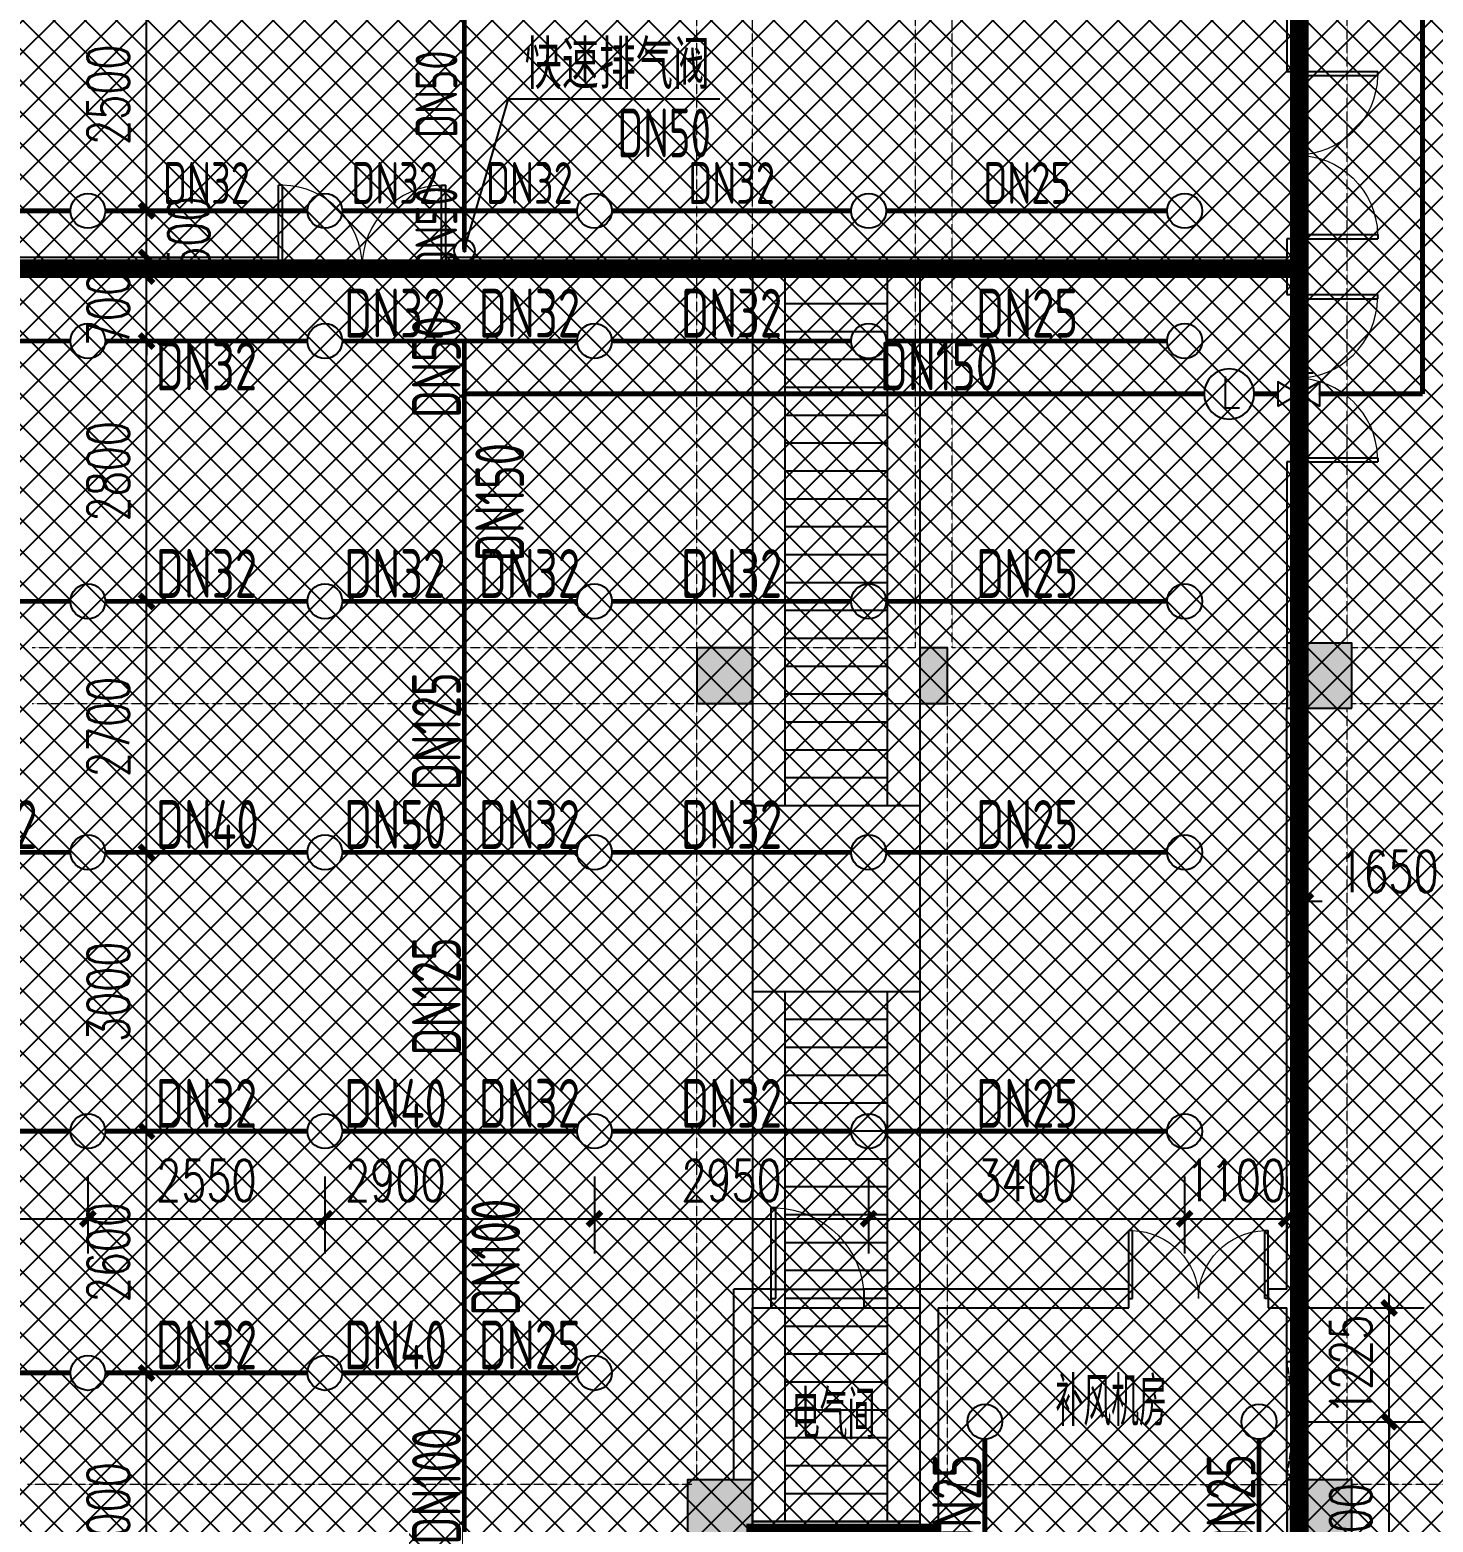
# Model space of a CAD drawing. Extents: x 6824721 to 16538177, y 2478193 to 6665639.
# Drawn here: x 8708889 to 8723988, y 2774596 to 2790649 of the extents above; entities that cross this region are included whole.
import ezdxf

# ---------------------------------------------------------------- set-up
doc = ezdxf.new("R2010")
doc.units = 0
doc.header["$LTSCALE"] = 10
doc.linetypes.add('CONTINOUS', pattern=[0])
doc.linetypes.add('DASH', pattern=[0.35, 0.25, -0.1])
for name, color, linetype in [('0-wo', 8, 'Continuous'), ('PUB_HATCH', 8, 'Continuous'), ('S-梁-实线', 4, 'CONTINOUS'), ('S-梁-虚线', 4, 'DASH'), ('W-EQUIP_喷头', 7, 'Continuous'), ('W-EVALVE_喷淋', 7, 'Continuous'), ('W-PIPE-喷淋中', 6, 'Continuous'), ('W-TEXT_喷淋', 7, 'Continuous'), ('W-TWT_DIM', 3, 'Continuous'), ('W-TWT_LEAD', 3, 'Continuous'), ('W-VALVE_喷淋', 7, 'Continuous'), ('WALL', 9, 'Continuous'), ('画水辅助', 6, 'Continuous')]:
    doc.layers.add(name, color=color, linetype=linetype)
doc.layers.add('钢梁', color=141, linetype='Continuous', lineweight=18)
doc.styles.add('8B2_02', font='tssdeng.shx', dxfattribs={"width": 0.7, "bigfont": 'TSSDCHN.shx'})
doc.styles.add('_TCH_DIM_T3', font='SIMPLEX', dxfattribs={"width": 0.705882, "bigfont": 'GBCBIG'})
doc.styles.add('_TWT_SERIAL', font='TSSDENG', dxfattribs={"width": 0.8, "height": 3.5, "bigfont": 'TSSDCHN'})
doc.dimstyles.new('_TWT_ARCH&&150', dxfattribs={"dimtxt": 446.25, "dimasz": 150, "dimexe": 375, "dimexo": 450, "dimgap": 189.375, "dimtad": 1, "dimdec": 0, "dimzin": 0, "dimdsep": 46, "dimtxsty": '_TCH_DIM_T3', "dimblk": 'ARCHTICK', "dimcen": 0.09, "dimclrt": 7, "dimazin": 2, "dimtfac": 1, "dimtdec": 0, "dimtix": 1, "dimtmove": 2, "dimatfit": 3, "dimfxl": 0, "dimtolj": 1, "dimtzin": 0, "dimarcsym": 0})

# ---------------------------------------------------------------- blocks, each defined once
blk = doc.blocks.new('A$C405108C4')
at = {"color": 252, "linetype": 'DASH'}
for points in [[(14050, -167827), (13850, -169046)], [(14050, -169046), (13850, -167827)]]:
    blk.add_lwpolyline(points, dxfattribs=at)
at = {"layer": '画水辅助', "color": 4}
blk.add_lwpolyline([(13850, -167827), (14050, -167827), (14050, -169046), (13850, -169046)], close=True, dxfattribs=at)
blk = doc.blocks.new('_FZH')
blk.add_lwpolyline([(-0.5, -0.5), (0.5, -0.5), (0.5, 0.5), (-0.5, 0.5)], close=True)
at = {"layer": 'PUB_HATCH'}
blk.add_solid([(-0.5, -0.5), (0.5, -0.5), (-0.5, 0.5), (0.5, 0.5)], dxfattribs=at)
blk = doc.blocks.new('$DorLib2D$00000002')
for p, q in [((-0.5, 0), (-0.5, 0.4875)), ((-0.475, 0.4875), (-0.5, 0.4875)), ((-0.475, 0), (-0.475, 0.4875)), ((0.475, 0), (0.475, 0.4875)), ((0.475, 0.4875), (0.5, 0.4875)), ((0.5, 0), (0.5, 0.4875)), ((-0.5, 0), (-0.475, 0)), ((0.5, 0), (0.475, 0))]:
    blk.add_line(p, q)
at = {"lineweight": 13}
for centre, start, end in [((-0.4875, 0), 0, 88.53072), ((0.4875, 0), 91.46928, 180)]:
    blk.add_arc(centre, 0.4875, start, end, dxfattribs=at)
blk = doc.blocks.new('$DorLib2D$00000001')
for p, q in [((0.45, 0.975), (0.5, 0.975)), ((0.45, 0), (0.45, 0.975)), ((0.5, 0), (0.5, 0.975)), ((0.5, 0), (0.45, 0))]:
    blk.add_line(p, q)
at = {"lineweight": 13}
blk.add_arc((0.475, 0), 0.975, 91.4693, 180, dxfattribs=at)
blk = doc.blocks.new('jkytk')
at = {"layer": 'WALL', "color": 1, "const_width": 200}
for points in [[(8397664, 2833027), (8397664, 2796726), (8417164, 2796726), (8417164, 2801677), (8425839, 2801652), (8425839, 2802402), (8425839, 2819527), (8419664, 2819527), (8419664, 2828577), (8414964, 2828577), (8414964, 2833027), (8397664, 2833027)], [(8417164, 2796727), (8417164, 2780577), (8413214, 2780577), (8413214, 2783127), (8411314, 2783127), (8411314, 2765427), (8417114, 2765427), (8417114, 2753027), (8434039, 2753027), (8434014, 2802402), (8425839, 2802402), (8425839, 2801652), (8417164, 2801652), (8417164, 2796727)]]:
    blk.add_lwpolyline(points, dxfattribs=at)
blk.add_lwpolyline([(8417164, 2796727), (8397664, 2796726), (8397664, 2757024, 0.414007), (8401664, 2753027, 0), (8417114, 2753027), (8417114, 2765427), (8411314, 2765427), (8411314, 2783127), (8413214, 2783127), (8413214, 2780577), (8417164, 2780577), (8417164, 2796727)], format="xyb", dxfattribs=at)
blk = doc.blocks.new('LIANGMOBAN')
at = {"layer": 'S-梁-实线', "lineweight": 18}
for p, q in [((1847191, 61078), (1847191, 69428)), ((1847191, 69428), (1848991, 69428)), ((1848991, 69428), (1848991, 61028))]:
    blk.add_line(p, q, dxfattribs=at)
at = {"layer": 'S-梁-虚线', "color": 8, "lineweight": 18}
for p, q in [((1846591, 78428), (1846591, 70028)), ((1847191, 70028), (1847191, 78428)), ((1848941, 78428), (1848941, 70028)), ((1849341, 70028), (1849341, 78428)), ((1852991, 78378), (1852991, 70078)), ((1853591, 70078), (1853591, 78378)), ((1846591, 70028), (1839441, 70028)), ((1848941, 70028), (1847191, 70028)), ((1852941, 70028), (1849341, 70028)), ((1861316, 70028), (1853641, 70028)), ((1839441, 69428), (1846591, 69428)), ((1846591, 69428), (1846591, 61078)), ((1849291, 69428), (1852941, 69428)), ((1849291, 61028), (1849291, 69428)), ((1852991, 69378), (1852991, 61078)), ((1853591, 61078), (1853591, 69378)), ((1853641, 69428), (1861316, 69428)), ((1846541, 61028), (1839391, 61028)), ((1849291, 61028), (1852941, 61028)), ((1861316, 61028), (1853641, 61028))]:
    blk.add_line(p, q, dxfattribs=at)
blk = doc.blocks.new('_ArchTick')
at = {"color": 0, "linetype": 'ByBlock', "const_width": 0.4}
blk.add_lwpolyline([(-0.5, -0.5), (0.5, 0.5)], dxfattribs=at)
blk = doc.blocks.new('*D407')
at = {"layer": 'Defpoints', "color": 0, "transparency": 16777216}
for p in [(8709664, 2788701), (8710145, 2788701), (8709664, 2788201)]:
    blk.add_point(p, dxfattribs=at)
at = {"layer": 'W-TWT_DIM', "color": 0, "lineweight": -2, "transparency": 16777216}
for p, q in [((8710114, 2788701), (8710520, 2788701)), ((8710145, 2788201), (8710145, 2788701)), ((8710114, 2788201), (8710520, 2788201))]:
    blk.add_line(p, q, dxfattribs=at)
at = {"layer": 'W-TWT_DIM', "color": 0, "lineweight": -2, "transparency": 16777216, "xscale": 150, "yscale": 150, "zscale": 150}
for p, rotation in [((8710145, 2788701), 90), ((8710145, 2788201), 270)]:
    blk.add_blockref('_ArchTick', p, dxfattribs=dict(at, rotation=rotation))
at = {"layer": 'W-TWT_DIM', "color": 7, "transparency": 16777216, "insert": (8710600, 2788451), "char_height": 446.2, "attachment_point": 5, "rotation": 90, "style": '_TCH_DIM_T3'}
blk.add_mtext('\\A1;500', dxfattribs=at)
blk = doc.blocks.new('*D408')
at = {"layer": 'Defpoints', "color": 0, "transparency": 16777216}
for p in [(8709664, 2791201), (8710145, 2791201), (8709664, 2788701)]:
    blk.add_point(p, dxfattribs=at)
at = {"layer": 'W-TWT_DIM', "color": 0, "lineweight": -2, "transparency": 16777216}
for p, q in [((8710114, 2791201), (8710520, 2791201)), ((8710145, 2788701), (8710145, 2791201)), ((8710114, 2788701), (8710520, 2788701))]:
    blk.add_line(p, q, dxfattribs=at)
at = {"layer": 'W-TWT_DIM', "color": 0, "lineweight": -2, "transparency": 16777216, "xscale": 150, "yscale": 150, "zscale": 150}
for p, rotation in [((8710145, 2791201), 90), ((8710145, 2788701), 270)]:
    blk.add_blockref('_ArchTick', p, dxfattribs=dict(at, rotation=rotation))
at = {"layer": 'W-TWT_DIM', "color": 7, "transparency": 16777216, "insert": (8709733, 2789951), "char_height": 446.2, "attachment_point": 5, "rotation": 90, "style": '_TCH_DIM_T3'}
blk.add_mtext('\\A1;2500', dxfattribs=at)
blk = doc.blocks.new('*D883')
at = {"layer": 'Defpoints', "color": 0, "transparency": 16777216}
for p in [(8709664, 2776201), (8710145, 2776201), (8709664, 2773201)]:
    blk.add_point(p, dxfattribs=at)
at = {"layer": 'W-TWT_DIM', "color": 0, "lineweight": -2, "transparency": 16777216}
for p, q in [((8710114, 2776201), (8710520, 2776201)), ((8710145, 2773201), (8710145, 2776201)), ((8710114, 2773201), (8710520, 2773201))]:
    blk.add_line(p, q, dxfattribs=at)
at = {"layer": 'W-TWT_DIM', "color": 0, "lineweight": -2, "transparency": 16777216, "xscale": 150, "yscale": 150, "zscale": 150}
for p, rotation in [((8710145, 2776201), 90), ((8710145, 2773201), 270)]:
    blk.add_blockref('_ArchTick', p, dxfattribs=dict(at, rotation=rotation))
at = {"layer": 'W-TWT_DIM', "color": 7, "transparency": 16777216, "insert": (8709733, 2774701), "char_height": 446.2, "attachment_point": 5, "rotation": 90, "style": '_TCH_DIM_T3'}
blk.add_mtext('\\A1;3000', dxfattribs=at)
blk = doc.blocks.new('*D884')
at = {"layer": 'Defpoints', "color": 0, "transparency": 16777216}
for p in [(8709664, 2778801), (8710145, 2778801), (8709664, 2776201)]:
    blk.add_point(p, dxfattribs=at)
at = {"layer": 'W-TWT_DIM', "color": 0, "lineweight": -2, "transparency": 16777216}
for p, q in [((8710114, 2778801), (8710520, 2778801)), ((8710145, 2776201), (8710145, 2778801)), ((8710114, 2776201), (8710520, 2776201))]:
    blk.add_line(p, q, dxfattribs=at)
at = {"layer": 'W-TWT_DIM', "color": 0, "lineweight": -2, "transparency": 16777216, "xscale": 150, "yscale": 150, "zscale": 150}
for p, rotation in [((8710145, 2778801), 90), ((8710145, 2776201), 270)]:
    blk.add_blockref('_ArchTick', p, dxfattribs=dict(at, rotation=rotation))
at = {"layer": 'W-TWT_DIM', "color": 7, "transparency": 16777216, "insert": (8709733, 2777501), "char_height": 446.2, "attachment_point": 5, "rotation": 90, "style": '_TCH_DIM_T3'}
blk.add_mtext('\\A1;2600', dxfattribs=at)
blk = doc.blocks.new('*D885')
at = {"layer": 'Defpoints', "color": 0, "transparency": 16777216}
for p in [(8709664, 2781801), (8710145, 2781801), (8709664, 2778801)]:
    blk.add_point(p, dxfattribs=at)
at = {"layer": 'W-TWT_DIM', "color": 0, "lineweight": -2, "transparency": 16777216}
for p, q in [((8710114, 2781801), (8710520, 2781801)), ((8710145, 2778801), (8710145, 2781801)), ((8710114, 2778801), (8710520, 2778801))]:
    blk.add_line(p, q, dxfattribs=at)
at = {"layer": 'W-TWT_DIM', "color": 0, "lineweight": -2, "transparency": 16777216, "xscale": 150, "yscale": 150, "zscale": 150}
for p, rotation in [((8710145, 2781801), 90), ((8710145, 2778801), 270)]:
    blk.add_blockref('_ArchTick', p, dxfattribs=dict(at, rotation=rotation))
at = {"layer": 'W-TWT_DIM', "color": 7, "transparency": 16777216, "insert": (8709733, 2780301), "char_height": 446.2, "attachment_point": 5, "rotation": 90, "style": '_TCH_DIM_T3'}
blk.add_mtext('\\A1;3000', dxfattribs=at)
blk = doc.blocks.new('*D886')
at = {"layer": 'Defpoints', "color": 0, "transparency": 16777216}
for p in [(8709664, 2784501), (8710145, 2784501), (8709664, 2781801)]:
    blk.add_point(p, dxfattribs=at)
at = {"layer": 'W-TWT_DIM', "color": 0, "lineweight": -2, "transparency": 16777216}
for p, q in [((8710114, 2784501), (8710520, 2784501)), ((8710145, 2781801), (8710145, 2784501)), ((8710114, 2781801), (8710520, 2781801))]:
    blk.add_line(p, q, dxfattribs=at)
at = {"layer": 'W-TWT_DIM', "color": 0, "lineweight": -2, "transparency": 16777216, "xscale": 150, "yscale": 150, "zscale": 150}
for p, rotation in [((8710145, 2784501), 90), ((8710145, 2781801), 270)]:
    blk.add_blockref('_ArchTick', p, dxfattribs=dict(at, rotation=rotation))
at = {"layer": 'W-TWT_DIM', "color": 7, "transparency": 16777216, "insert": (8709733, 2783151), "char_height": 446.2, "attachment_point": 5, "rotation": 90, "style": '_TCH_DIM_T3'}
blk.add_mtext('\\A1;2700', dxfattribs=at)
blk = doc.blocks.new('*D887')
at = {"layer": 'Defpoints', "color": 0, "transparency": 16777216}
for p in [(8709664, 2787301), (8710145, 2787301), (8709664, 2784501)]:
    blk.add_point(p, dxfattribs=at)
at = {"layer": 'W-TWT_DIM', "color": 0, "lineweight": -2, "transparency": 16777216}
for p, q in [((8710114, 2787301), (8710520, 2787301)), ((8710145, 2784501), (8710145, 2787301)), ((8710114, 2784501), (8710520, 2784501))]:
    blk.add_line(p, q, dxfattribs=at)
at = {"layer": 'W-TWT_DIM', "color": 0, "lineweight": -2, "transparency": 16777216, "xscale": 150, "yscale": 150, "zscale": 150}
for p, rotation in [((8710145, 2787301), 90), ((8710145, 2784501), 270)]:
    blk.add_blockref('_ArchTick', p, dxfattribs=dict(at, rotation=rotation))
at = {"layer": 'W-TWT_DIM', "color": 7, "transparency": 16777216, "insert": (8709733, 2785901), "char_height": 446.2, "attachment_point": 5, "rotation": 90, "style": '_TCH_DIM_T3'}
blk.add_mtext('\\A1;2800', dxfattribs=at)
blk = doc.blocks.new('*D888')
at = {"layer": 'Defpoints', "color": 0, "transparency": 16777216}
for p in [(8709664, 2788001), (8710145, 2788001), (8709664, 2787301)]:
    blk.add_point(p, dxfattribs=at)
at = {"layer": 'W-TWT_DIM', "color": 0, "lineweight": -2, "transparency": 16777216}
for p, q in [((8710145, 2788001), (8710145, 2788151)), ((8710114, 2788001), (8710520, 2788001)), ((8710145, 2787301), (8710145, 2788001)), ((8710114, 2787301), (8710520, 2787301)), ((8710145, 2787301), (8710145, 2787151))]:
    blk.add_line(p, q, dxfattribs=at)
at = {"layer": 'W-TWT_DIM', "color": 0, "lineweight": -2, "transparency": 16777216, "xscale": 150, "yscale": 150, "zscale": 150}
for p, rotation in [((8710145, 2788001), 270), ((8710145, 2787301), 90)]:
    blk.add_blockref('_ArchTick', p, dxfattribs=dict(at, rotation=rotation))
at = {"layer": 'W-TWT_DIM', "color": 7, "transparency": 16777216, "insert": (8709733, 2787651), "char_height": 446.2, "attachment_point": 5, "rotation": 90, "style": '_TCH_DIM_T3'}
blk.add_mtext('\\A1;700', dxfattribs=at)
blk = doc.blocks.new('*D906')
at = {"layer": 'Defpoints', "color": 0, "transparency": 16777216}
for p in [(8722114, 2775676), (8723515, 2775676), (8722114, 2773276)]:
    blk.add_point(p, dxfattribs=at)
at = {"layer": 'W-TWT_DIM', "color": 0, "lineweight": -2, "transparency": 16777216}
for p, q in [((8722564, 2775676), (8723890, 2775676)), ((8723515, 2773276), (8723515, 2775676)), ((8722564, 2773276), (8723890, 2773276))]:
    blk.add_line(p, q, dxfattribs=at)
at = {"layer": 'W-TWT_DIM', "color": 0, "lineweight": -2, "transparency": 16777216, "xscale": 150, "yscale": 150, "zscale": 150}
for p, rotation in [((8723515, 2775676), 90), ((8723515, 2773276), 270)]:
    blk.add_blockref('_ArchTick', p, dxfattribs=dict(at, rotation=rotation))
at = {"layer": 'W-TWT_DIM', "color": 7, "transparency": 16777216, "insert": (8723103, 2774476), "char_height": 446.2, "attachment_point": 5, "rotation": 90, "style": '_TCH_DIM_T3'}
blk.add_mtext('\\A1;2400', dxfattribs=at)
blk = doc.blocks.new('*D907')
at = {"layer": 'Defpoints', "color": 0, "transparency": 16777216}
for p in [(8722114, 2776901), (8723515, 2776901), (8722114, 2775676)]:
    blk.add_point(p, dxfattribs=at)
at = {"layer": 'W-TWT_DIM', "color": 0, "lineweight": -2, "transparency": 16777216}
for p, q in [((8723515, 2776901), (8723515, 2777051)), ((8722564, 2776901), (8723890, 2776901)), ((8723515, 2775676), (8723515, 2776901)), ((8722564, 2775676), (8723890, 2775676)), ((8723515, 2775676), (8723515, 2775526))]:
    blk.add_line(p, q, dxfattribs=at)
at = {"layer": 'W-TWT_DIM', "color": 0, "lineweight": -2, "transparency": 16777216, "xscale": 150, "yscale": 150, "zscale": 150}
for p, rotation in [((8723515, 2776901), 270), ((8723515, 2775676), 90)]:
    blk.add_blockref('_ArchTick', p, dxfattribs=dict(at, rotation=rotation))
at = {"layer": 'W-TWT_DIM', "color": 7, "transparency": 16777216, "insert": (8723103, 2776289), "char_height": 446.2, "attachment_point": 5, "rotation": 90, "style": '_TCH_DIM_T3'}
blk.add_mtext('\\A1;1225', dxfattribs=at)
blk = doc.blocks.new('*D1072')
at = {"layer": 'Defpoints', "color": 0, "transparency": 16777216}
for p in [(8722614, 2782150), (8724264, 2782150), (8724264, 2781277)]:
    blk.add_point(p, dxfattribs=at)
at = {"layer": 'W-TWT_DIM', "color": 0, "lineweight": -2, "transparency": 16777216}
for p, q in [((8722614, 2781700), (8722614, 2780902)), ((8724264, 2781700), (8724264, 2780902)), ((8722614, 2781277), (8722793, 2781277)), ((8724264, 2781277), (8724222, 2781277))]:
    blk.add_line(p, q, dxfattribs=at)
at = {"layer": 'W-TWT_DIM', "color": 0, "lineweight": -2, "transparency": 16777216, "xscale": 150, "yscale": 150, "zscale": 150, "rotation": 180}
blk.add_blockref('_ArchTick', (8722614, 2781277), dxfattribs=at)
at = {"layer": 'W-TWT_DIM', "color": 0, "lineweight": -2, "transparency": 16777216, "xscale": 150, "yscale": 150, "zscale": 150}
blk.add_blockref('_ArchTick', (8724264, 2781277), dxfattribs=at)
at = {"layer": 'W-TWT_DIM', "color": 7, "transparency": 16777216, "insert": (8723508, 2781596), "char_height": 446.2, "attachment_point": 5, "style": '_TCH_DIM_T3'}
blk.add_mtext('\\A1;1650', dxfattribs=at)
blk = doc.blocks.new('*D1408')
at = {"layer": 'Defpoints', "color": 0, "transparency": 16777216}
for p in [(8721314, 2778764), (8722414, 2778764), (8722414, 2777860)]:
    blk.add_point(p, dxfattribs=at)
at = {"layer": 'W-TWT_DIM', "color": 0, "lineweight": -2, "transparency": 16777216}
for p, q in [((8721314, 2778314), (8721314, 2777485)), ((8722414, 2778314), (8722414, 2777485)), ((8721314, 2777860), (8721164, 2777860)), ((8721314, 2777860), (8722414, 2777860)), ((8722414, 2777860), (8722564, 2777860))]:
    blk.add_line(p, q, dxfattribs=at)
at = {"layer": 'W-TWT_DIM', "color": 0, "lineweight": -2, "transparency": 16777216, "xscale": 150, "yscale": 150, "zscale": 150}
blk.add_blockref('_ArchTick', (8721314, 2777860), dxfattribs=at)
at = {"layer": 'W-TWT_DIM', "color": 0, "lineweight": -2, "transparency": 16777216, "xscale": 150, "yscale": 150, "zscale": 150, "rotation": 180}
blk.add_blockref('_ArchTick', (8722414, 2777860), dxfattribs=at)
at = {"layer": 'W-TWT_DIM', "color": 7, "transparency": 16777216, "insert": (8721864, 2778272), "char_height": 446.2, "attachment_point": 5, "style": '_TCH_DIM_T3'}
blk.add_mtext('\\A1;1100', dxfattribs=at)
blk = doc.blocks.new('*D1409')
at = {"layer": 'Defpoints', "color": 0, "transparency": 16777216}
for p in [(8717914, 2778764), (8721314, 2778764), (8721314, 2777860)]:
    blk.add_point(p, dxfattribs=at)
at = {"layer": 'W-TWT_DIM', "color": 0, "lineweight": -2, "transparency": 16777216}
for p, q in [((8717914, 2778314), (8717914, 2777485)), ((8721314, 2778314), (8721314, 2777485)), ((8717914, 2777860), (8721314, 2777860))]:
    blk.add_line(p, q, dxfattribs=at)
at = {"layer": 'W-TWT_DIM', "color": 0, "lineweight": -2, "transparency": 16777216, "xscale": 150, "yscale": 150, "zscale": 150, "rotation": 180}
blk.add_blockref('_ArchTick', (8717914, 2777860), dxfattribs=at)
at = {"layer": 'W-TWT_DIM', "color": 0, "lineweight": -2, "transparency": 16777216, "xscale": 150, "yscale": 150, "zscale": 150}
blk.add_blockref('_ArchTick', (8721314, 2777860), dxfattribs=at)
at = {"layer": 'W-TWT_DIM', "color": 7, "transparency": 16777216, "insert": (8719614, 2778272), "char_height": 446.2, "attachment_point": 5, "style": '_TCH_DIM_T3'}
blk.add_mtext('\\A1;3400', dxfattribs=at)
blk = doc.blocks.new('*D1410')
at = {"layer": 'Defpoints', "color": 0, "transparency": 16777216}
for p in [(8714964, 2778764), (8717914, 2778764), (8717914, 2777860)]:
    blk.add_point(p, dxfattribs=at)
at = {"layer": 'W-TWT_DIM', "color": 0, "lineweight": -2, "transparency": 16777216}
for p, q in [((8714964, 2778314), (8714964, 2777485)), ((8717914, 2778314), (8717914, 2777485)), ((8714964, 2777860), (8717914, 2777860))]:
    blk.add_line(p, q, dxfattribs=at)
at = {"layer": 'W-TWT_DIM', "color": 0, "lineweight": -2, "transparency": 16777216, "xscale": 150, "yscale": 150, "zscale": 150, "rotation": 180}
blk.add_blockref('_ArchTick', (8714964, 2777860), dxfattribs=at)
at = {"layer": 'W-TWT_DIM', "color": 0, "lineweight": -2, "transparency": 16777216, "xscale": 150, "yscale": 150, "zscale": 150}
blk.add_blockref('_ArchTick', (8717914, 2777860), dxfattribs=at)
at = {"layer": 'W-TWT_DIM', "color": 7, "transparency": 16777216, "insert": (8716439, 2778272), "char_height": 446.2, "attachment_point": 5, "style": '_TCH_DIM_T3'}
blk.add_mtext('\\A1;2950', dxfattribs=at)
blk = doc.blocks.new('*D1411')
at = {"layer": 'Defpoints', "color": 0, "transparency": 16777216}
for p in [(8712064, 2778764), (8714964, 2778764), (8714964, 2777860)]:
    blk.add_point(p, dxfattribs=at)
at = {"layer": 'W-TWT_DIM', "color": 0, "lineweight": -2, "transparency": 16777216}
for p, q in [((8712064, 2778314), (8712064, 2777485)), ((8714964, 2778314), (8714964, 2777485)), ((8712064, 2777860), (8714964, 2777860))]:
    blk.add_line(p, q, dxfattribs=at)
at = {"layer": 'W-TWT_DIM', "color": 0, "lineweight": -2, "transparency": 16777216, "xscale": 150, "yscale": 150, "zscale": 150, "rotation": 180}
blk.add_blockref('_ArchTick', (8712064, 2777860), dxfattribs=at)
at = {"layer": 'W-TWT_DIM', "color": 0, "lineweight": -2, "transparency": 16777216, "xscale": 150, "yscale": 150, "zscale": 150}
blk.add_blockref('_ArchTick', (8714964, 2777860), dxfattribs=at)
at = {"layer": 'W-TWT_DIM', "color": 7, "transparency": 16777216, "insert": (8712821, 2778272), "char_height": 446.2, "attachment_point": 5, "style": '_TCH_DIM_T3'}
blk.add_mtext('\\A1;2900', dxfattribs=at)
blk = doc.blocks.new('*D1412')
at = {"layer": 'Defpoints', "color": 0, "transparency": 16777216}
for p in [(8709514, 2778764), (8712064, 2778764), (8712064, 2777860)]:
    blk.add_point(p, dxfattribs=at)
at = {"layer": 'W-TWT_DIM', "color": 0, "lineweight": -2, "transparency": 16777216}
for p, q in [((8709514, 2778314), (8709514, 2777485)), ((8712064, 2778314), (8712064, 2777485)), ((8709514, 2777860), (8712064, 2777860))]:
    blk.add_line(p, q, dxfattribs=at)
at = {"layer": 'W-TWT_DIM', "color": 0, "lineweight": -2, "transparency": 16777216, "xscale": 150, "yscale": 150, "zscale": 150, "rotation": 180}
blk.add_blockref('_ArchTick', (8709514, 2777860), dxfattribs=at)
at = {"layer": 'W-TWT_DIM', "color": 0, "lineweight": -2, "transparency": 16777216, "xscale": 150, "yscale": 150, "zscale": 150}
blk.add_blockref('_ArchTick', (8712064, 2777860), dxfattribs=at)
at = {"layer": 'W-TWT_DIM', "color": 7, "transparency": 16777216, "insert": (8710789, 2778272), "char_height": 446.2, "attachment_point": 5, "style": '_TCH_DIM_T3'}
blk.add_mtext('\\A1;2550', dxfattribs=at)
blk = doc.blocks.new('*D1413')
at = {"layer": 'Defpoints', "color": 0, "transparency": 16777216}
for p in [(8706664, 2778764), (8709514, 2778764), (8709514, 2777860)]:
    blk.add_point(p, dxfattribs=at)
at = {"layer": 'W-TWT_DIM', "color": 0, "lineweight": -2, "transparency": 16777216}
for p, q in [((8706664, 2778314), (8706664, 2777485)), ((8709514, 2778314), (8709514, 2777485)), ((8706664, 2777860), (8709514, 2777860))]:
    blk.add_line(p, q, dxfattribs=at)
at = {"layer": 'W-TWT_DIM', "color": 0, "lineweight": -2, "transparency": 16777216, "xscale": 150, "yscale": 150, "zscale": 150, "rotation": 180}
blk.add_blockref('_ArchTick', (8706664, 2777860), dxfattribs=at)
at = {"layer": 'W-TWT_DIM', "color": 0, "lineweight": -2, "transparency": 16777216, "xscale": 150, "yscale": 150, "zscale": 150}
blk.add_blockref('_ArchTick', (8709514, 2777860), dxfattribs=at)
at = {"layer": 'W-TWT_DIM', "color": 7, "transparency": 16777216, "insert": (8708089, 2778272), "char_height": 446.2, "attachment_point": 5, "style": '_TCH_DIM_T3'}
blk.add_mtext('\\A1;2850', dxfattribs=at)
blk = doc.blocks.new('$TwtSys$00000125')
blk.add_circle((0, 0, 0), 1)
blk = doc.blocks.new('$EVALVE$00000027')
at = {"color": 7}
for p, q in [((-23.4, 104.4), (-23.4, -83.4)), ((-23.4, -83.4), (61.1, -83.4))]:
    blk.add_line(p, q, dxfattribs=at)
blk.add_lwpolyline([(-150, 0, 1), (150, 0, 1), (-150, 0, 0.808179)], format="xyb")
for p in [(-150, 0), (150, 0)]:
    blk.add_point(p)
blk = doc.blocks.new('$EVALVE$00000030')
for p in [(0, 0), (87, 124.3)]:
    blk.add_line(p, (0, 124.3))
blk.add_lwpolyline([(-125.2, -72.3), (125.2, 72.3), (125.2, -72.3), (-125.2, 72.3)], close=True)
for p in [(-125.2, 0), (125.2, 0)]:
    blk.add_point(p)
blk = doc.blocks.new('*X173')
at = {"color": 0}
for p, q in [((67765, 41337), (67838, 41410)), ((67846, 41260), (67765, 41341)), ((67766, 41321), (67854, 41409)), ((67828, 41261), (67766, 41323)), ((67861, 41263), (67768, 41356)), ((67769, 41358), (67817, 41406)), ((67770, 41307), (67868, 41405)), ((67874, 41268), (67773, 41369)), ((67776, 41295), (67880, 41399)), ((67799, 41272), (67777, 41294)), ((67885, 41275), (67780, 41380)), ((67784, 41285), (67890, 41391)), ((67894, 41283), (67788, 41389)), ((67793, 41277), (67898, 41382)), ((67902, 41293), (67798, 41397)), ((67804, 41269), (67906, 41371)), ((67908, 41304), (67809, 41403)), ((67816, 41264), (67911, 41359)), ((67913, 41318), (67822, 41408)), ((67830, 41261), (67914, 41345)), ((67915, 41333), (67838, 41410)), ((67848, 41260), (67914, 41327)), ((67913, 41353), (67858, 41408)), ((67872, 41267), (67908, 41303))]:
    blk.add_line(p, q, dxfattribs=at)
blk = doc.blocks.new('$VALVE$00000374')
at = {"elevation": 0}
blk.add_lwpolyline([(-63.2, 0, 1), (63.2, 0, 1), (-63.2, 0, 1.063538)], format="xyb", dxfattribs=at)
at = {"color": 7}
for radius in [6.64, 4.98]:
    blk.add_circle((0, 0, 0), radius, dxfattribs=at)
for p in [(-63.2, 0, 0), (63.2, 0, 0)]:
    blk.add_point(p)
at = {"color": 7, "xscale": 0.0637181236379547, "yscale": 0.0637181236379547, "zscale": 0.0637181236379547}
blk.add_blockref('*X173', (-4322.6, -2633.8, 0), dxfattribs=at)

msp = doc.modelspace()

# ---------------------------------------------------------------- hatches: boundary and pattern name
h = msp.add_hatch()
h.set_pattern_fill('ANSI37', color=8, scale=150)
h.set_pattern_definition([(45, (8303016.86, 2710265.2), (-168.3798, 168.3798), []), (135, (8303016.86, 2710265.2), (-168.3798, -168.3798), [])])
h.paths.add_polyline_path([(8824414.1, 2949451.5), (8824414.1, 2935151.5), (8842714.1, 2935151.5), (8842714.1, 2879526.5), (8827964.1, 2879526.5), (8827964.1, 2881476.5), (8830839.1, 2881476.5), (8830939.1, 2886876.5), (8804334.6, 2886876.5), (8804142.3, 2820149.7), (8833564.1, 2820152.3), (8833564.1, 2817714.5), (8841204.8, 2810768), (8839163.9, 2808501.4), (8843102.6, 2804955), (8820829.2, 2780217.9), (8820829.2, 2770055.4), (8785124.6, 2730401.5), (8708264.1, 2730401.5), (8708264.1, 2736351.5), (8695014.1, 2750701.5), (8695014.1, 2775001.5), (8703014.1, 2775002.8), (8703014.1, 2949451.5), (8712039.3, 2949451.5)])

# ---------------------------------------------------------------- linework, layer by layer
at = {"layer": '0-wo', "color": 8}
for p, q in [((8722414.1, 2791651.5), (8722414.1, 2790201.5)), ((8722614.1, 2790201.5), (8722614.1, 2791551.5)), ((8722414.1, 2790201.5), (8722614.1, 2790201.5)), ((8722614.1, 2788401.5), (8722414.1, 2788401.5)), ((8722414.1, 2788401.5), (8722414.1, 2788201.5)), ((8722614.1, 2788101.5), (8722614.1, 2788401.5)), ((8711564.1, 2788201.5), (8706314.1, 2788201.5)), ((8711564.1, 2788001.5), (8711564.1, 2788201.5)), ((8722414.1, 2788201.5), (8713364.1, 2788201.5)), ((8713364.1, 2788201.5), (8713364.1, 2788001.5)), ((8722614.1, 2787801.5), (8722614.1, 2788101.5)), ((8706314.1, 2788001.5), (8711564.1, 2788001.5)), ((8713364.1, 2788001.5), (8722414.1, 2788001.5)), ((8722414.1, 2788001.5), (8722414.1, 2787801.5)), ((8722414.1, 2787801.5), (8722614.1, 2787801.5)), ((8722614.1, 2786001.5), (8722414.1, 2786001.5)), ((8722414.1, 2786001.5), (8722414.1, 2784051.5)), ((8722614.1, 2784051.5), (8722614.1, 2786001.5)), ((8722414.1, 2777101.5), (8722414.1, 2783351.5)), ((8722614.1, 2777001.5), (8722614.1, 2783351.5)), ((8716864.1, 2777101.5), (8716464.1, 2777101.5)), ((8716464.1, 2775051.5), (8716464.1, 2777101.5)), ((8716864.1, 2776901.5), (8716864.1, 2777101.5)), ((8716864.1, 2777101.5), (8717864.1, 2777101.5)), ((8718564.1, 2777101.5), (8717864.1, 2777101.5)), ((8717864.1, 2777101.5), (8717864.1, 2776901.5)), ((8720714.1, 2777101.5), (8718564.1, 2777101.5)), ((8720714.1, 2776901.5), (8720714.1, 2777101.5)), ((8722414.1, 2777101.5), (8722214.1, 2777101.5)), ((8722214.1, 2777101.5), (8722214.1, 2776901.5)), ((8716664.1, 2776901.5), (8716864.1, 2776901.5)), ((8716664.1, 2775051.5), (8716664.1, 2776901.5)), ((8716864.1, 2776901.5), (8717864.1, 2776901.5)), ((8717864.1, 2776901.5), (8718464.1, 2776901.5)), ((8718464.1, 2776901.5), (8718464.1, 2774601.5)), ((8718664.1, 2776901.5), (8720714.1, 2776901.5)), ((8718664.1, 2776901.5), (8718664.1, 2774501.5)), ((8722214.1, 2776901.5), (8722414.1, 2776901.5)), ((8722414.1, 2775051.5), (8722414.1, 2776901.5)), ((8722614.1, 2775051.5), (8722614.1, 2777001.5)), ((8716664.1, 2774601.5), (8718464.1, 2774601.5))]:
    msp.add_line(p, q, dxfattribs=at)
at = {"layer": '0-wo', "color": 8, "linetype": 'DASH', "lineweight": -3, "ltscale": 2}
for p, q in [((8716664.1, 2788001.5), (8716664.1, 2764154.2)), ((8718464.1, 2788001.5), (8716664.1, 2788001.5)), ((8717014.1, 2788001.5), (8717014.1, 2782301.5)), ((8718114.1, 2788001.5), (8718114.1, 2782301.5)), ((8718464.1, 2788001.5), (8718464.1, 2762465.2)), ((8718114.1, 2787701.5), (8717014.1, 2787701.5)), ((8718114.1, 2787401.5), (8717014.1, 2787401.5)), ((8718114.1, 2787101.5), (8717014.1, 2787101.5)), ((8718114.1, 2786801.5), (8717014.1, 2786801.5)), ((8718114.1, 2786501.5), (8717014.1, 2786501.5)), ((8718114.1, 2786201.5), (8717014.1, 2786201.5)), ((8718114.1, 2785901.5), (8717014.1, 2785901.5)), ((8718114.1, 2785601.5), (8717014.1, 2785601.5)), ((8718114.1, 2785301.5), (8717014.1, 2785301.5)), ((8718114.1, 2785001.5), (8717014.1, 2785001.5)), ((8718114.1, 2784701.5), (8717014.1, 2784701.5)), ((8718114.1, 2784401.5), (8717014.1, 2784401.5)), ((8718114.1, 2784101.5), (8717014.1, 2784101.5)), ((8718114.1, 2783801.5), (8717014.1, 2783801.5)), ((8718114.1, 2783501.5), (8717014.1, 2783501.5)), ((8718114.1, 2783201.5), (8717014.1, 2783201.5)), ((8718114.1, 2782901.5), (8717014.1, 2782901.5)), ((8718114.1, 2782601.5), (8717014.1, 2782601.5)), ((8718464.1, 2782301.5), (8716664.1, 2782301.5)), ((8718464.1, 2780301.5), (8716664.1, 2780301.5)), ((8717014.1, 2780301.5), (8717014.1, 2774601.5)), ((8718114.1, 2780301.5), (8718114.1, 2774601.5)), ((8718114.1, 2780001.5), (8717014.1, 2780001.5)), ((8718114.1, 2779701.5), (8717014.1, 2779701.5)), ((8718114.1, 2779401.5), (8717014.1, 2779401.5)), ((8718114.1, 2779101.5), (8717014.1, 2779101.5)), ((8718114.1, 2778801.5), (8717014.1, 2778801.5)), ((8718114.1, 2778501.5), (8717014.1, 2778501.5)), ((8718114.1, 2778201.5), (8717014.1, 2778201.5)), ((8718114.1, 2777901.5), (8717014.1, 2777901.5)), ((8718114.1, 2777601.5), (8717014.1, 2777601.5)), ((8718114.1, 2777301.5), (8717014.1, 2777301.5)), ((8718114.1, 2777001.5), (8717014.1, 2777001.5)), ((8718114.1, 2776701.5), (8717014.1, 2776701.5)), ((8718114.1, 2776401.5), (8717014.1, 2776401.5)), ((8718114.1, 2776101.5), (8717014.1, 2776101.5)), ((8718114.1, 2775801.5), (8717014.1, 2775801.5)), ((8718114.1, 2775501.5), (8717014.1, 2775501.5)), ((8718114.1, 2775201.5), (8717014.1, 2775201.5)), ((8718114.1, 2774901.5), (8717014.1, 2774901.5)), ((8718464.1, 2774601.5), (8716664.1, 2774601.5))]:
    msp.add_line(p, q, dxfattribs=at)
at = {"layer": 'W-PIPE-喷淋中', "ltscale": 1.5, "const_width": 52.5}
for points in [[(8723874, 2786732.6), (8723874, 2792226.4)], [(8713564.1, 2788701.5), (8713564.1, 2791201.5)], [(8709326.6, 2788701.5), (8706851.6, 2788701.5)], [(8711876.6, 2788701.5), (8709701.6, 2788701.5)], [(8713564.1, 2788701.5), (8712251.6, 2788701.5)], [(8713564.1, 2788282.7), (8713564.1, 2788701.5)], [(8714776.6, 2788701.5), (8713564.1, 2788701.5)], [(8715151.6, 2788701.5), (8717726.6, 2788701.5)], [(8718101.6, 2788701.5), (8721126.6, 2788701.5)], [(8709326.6, 2787301.5), (8706851.6, 2787301.5)], [(8711876.6, 2787301.5), (8709701.6, 2787301.5)], [(8713564.1, 2787301.5), (8712251.6, 2787301.5)], [(8713564.1, 2787301.5), (8713564.1, 2786732.6)], [(8713564.1, 2787301.5), (8714776.6, 2787301.5)], [(8715151.6, 2787301.5), (8717726.6, 2787301.5)], [(8718101.6, 2787301.5), (8721126.6, 2787301.5)], [(8713564.1, 2786732.6), (8721523.7, 2786732.6)], [(8713564.1, 2786732.6), (8713564.1, 2784501.5)], [(8722063.7, 2786732.6), (8722316.1, 2786732.6)], [(8722766.8, 2786732.6), (8723874, 2786732.6)], [(8709326.6, 2784501.5), (8706851.6, 2784501.5)], [(8711876.6, 2784501.5), (8709701.6, 2784501.5)], [(8712251.6, 2784501.5), (8713564.1, 2784501.5)], [(8713564.1, 2784501.5), (8714776.6, 2784501.5)], [(8713564.1, 2784501.5), (8713564.1, 2781801.5)], [(8715151.6, 2784501.5), (8717726.6, 2784501.5)], [(8718101.6, 2784501.5), (8721126.6, 2784501.5)], [(8709326.6, 2781801.5), (8707337.8, 2781801.5)], [(8711876.6, 2781801.5), (8709701.6, 2781801.5)], [(8712251.6, 2781801.5), (8713564.1, 2781801.5)], [(8713564.1, 2781801.5), (8714776.6, 2781801.5)], [(8713564.1, 2781801.5), (8713564.1, 2778801.5)], [(8715151.6, 2781801.5), (8717726.6, 2781801.5)], [(8718101.6, 2781801.5), (8721126.6, 2781801.5)], [(8709326.6, 2778801.5), (8706851.6, 2778801.5)], [(8711876.6, 2778801.5), (8709701.6, 2778801.5)], [(8712251.6, 2778801.5), (8713564.1, 2778801.5)], [(8713564.1, 2778801.5), (8714776.6, 2778801.5)], [(8713564.1, 2778801.5), (8713564.1, 2776201.5)], [(8715151.6, 2778801.5), (8717726.6, 2778801.5)], [(8718101.6, 2778801.5), (8721126.6, 2778801.5)], [(8709326.6, 2776201.5), (8706851.6, 2776201.5)], [(8711876.6, 2776201.5), (8709701.6, 2776201.5)], [(8713564.1, 2776201.5), (8712251.6, 2776201.5)], [(8714776.6, 2776201.5), (8713564.1, 2776201.5)], [(8713564.1, 2776201.5), (8713564.1, 2773876.5)], [(8719164.1, 2775489), (8719164.1, 2773876.5)], [(8722114.1, 2775489), (8722114.1, 2773876.5)]]:
    msp.add_lwpolyline(points, dxfattribs=at)
at = {"layer": 'W-TWT_LEAD'}
for p, q in [((8713566.2, 2788289.8), (8714037.8, 2789907)), ((8714037.8, 2789907), (8716312.3, 2789907))]:
    msp.add_line(p, q, dxfattribs=at)

# ---------------------------------------------------------------- block references
msp.add_blockref('jkytk', (305383.7, -8645.8))
at = {"layer": '0-wo', "color": 8}
msp.add_blockref('A$C405108C4', (8708564.1, 2944151.5), dxfattribs=at)
for name, p, xscale, yscale, zscale, rotation in [('$DorLib2D$00000002', (8722514.1, 2789301.5), 1800, -1800, 200, 90.00000000000021), ('$DorLib2D$00000002', (8712464.1, 2788101.5), -1800, -1800, 200, 180), ('$DorLib2D$00000002', (8722514.1, 2786901.5), -1800, -1800, 200, 90.00000000000024), ('_FZH', (8716364.1, 2783701.5), 600, 600, 600, 90), ('_FZH', (8718614.1, 2783701.5), 600, 299.9999999997526, 299.9999999997526, 90), ('_FZH', (8722764.1, 2783701.5), 700, 700, 700, 90), ('_FZH', (8716314.1, 2774701.5), 700, 700, 700, 90), ('_FZH', (8722764.1, 2774701.5), 700, 700, 700, 90)]:
    msp.add_blockref(name, p, dxfattribs=dict(at, xscale=xscale, yscale=yscale, zscale=zscale, rotation=rotation))
for name, p, xscale, yscale, zscale in [('$DorLib2D$00000001', (8717364.1, 2777001.5), -1000, 1000, -1000), ('$DorLib2D$00000002', (8721464.1, 2777001.5), -1500, 1500, 200)]:
    msp.add_blockref(name, p, dxfattribs=dict(at, xscale=xscale, yscale=yscale, zscale=zscale))
at = {"layer": 'W-EQUIP_喷头', "xscale": 187.5, "yscale": 187.5, "zscale": 187.5}
for p in [(8709514.1, 2788701.5), (8712064.1, 2788701.5), (8714964.1, 2788701.5), (8717914.1, 2788701.5), (8721314.1, 2788701.5), (8709514.1, 2787301.5), (8712064.1, 2787301.5), (8714964.1, 2787301.5), (8717914.1, 2787301.5), (8721314.1, 2787301.5), (8709514.1, 2784501.5), (8712064.1, 2784501.5), (8714964.1, 2784501.5), (8717914.1, 2784501.5), (8721314.1, 2784501.5), (8709514.1, 2781801.5), (8712064.1, 2781801.5), (8714964.1, 2781801.5), (8717914.1, 2781801.5), (8721314.1, 2781801.5), (8709514.1, 2778801.5), (8712064.1, 2778801.5), (8714964.1, 2778801.5), (8717914.1, 2778801.5), (8721314.1, 2778801.5), (8709514.1, 2776201.5), (8712064.1, 2776201.5), (8714964.1, 2776201.5), (8719164.1, 2775676.5), (8722114.1, 2775676.5)]:
    msp.add_blockref('$TwtSys$00000125', p, dxfattribs=at)
at = {"layer": 'W-EVALVE_喷淋', "xscale": 1.8, "yscale": 1.8, "zscale": 1.8}
for name, p in [('$EVALVE$00000027', (8721793.7, 2786732.6)), ('$EVALVE$00000030', (8722541.5, 2786732.6))]:
    msp.add_blockref(name, p, dxfattribs=at)
at = {"layer": 'W-VALVE_喷淋', "xscale": -1.8, "yscale": -1.8, "zscale": 1.8, "rotation": 269.9999999997196}
msp.add_blockref('$VALVE$00000374', (8713566.2, 2788274.3), dxfattribs=at)
at = {"layer": '钢梁', "color": 6}
msp.add_blockref('LIANGMOBAN', (6869472.7, 2713973), dxfattribs=at)

# ---------------------------------------------------------------- texts
at = {"layer": '0-wo', "color": 6, "style": '8B2_02', "width": 0.6}
for s, p in [('补风机房', (8719925.5, 2775630.3)), ('电气间', (8717088.4, 2775487.5))]:
    msp.add_text(s, height=525, dxfattribs=at).set_placement(p)
at = {"layer": 'W-TEXT_喷淋', "style": '8B2_02', "width": 0.7}
for s, height, p in [('DN50', 450, (8713489.1, 2789485)), ('DN50', 450, (8713489.1, 2788025.7)), ('DN50', 525, (8713526.6, 2786472.9)), ('DN150', 525, (8714207.6, 2784931.5)), ('DN125', 525, (8713526.6, 2782465.9)), ('DN125', 525, (8713526.6, 2779615.9)), ('DN100', 525, (8714163.8, 2776815.9)), ('DN100', 525, (8713526.6, 2774353.4)), ('DN25', 525, (8719126.6, 2774232.3)), ('DN25', 525, (8722076.6, 2774232.3))]:
    msp.add_text(s, height=height, rotation=90, dxfattribs=at).set_placement(p)
for s, height, p in [('DN32', 450, (8710322.6, 2788776.5)), ('DN32', 450, (8712347.6, 2788776.5)), ('DN32', 450, (8713797.6, 2788776.5)), ('DN32', 450, (8715972.6, 2788776.5)), ('DN25', 450, (8719147.6, 2788776.5)), ('DN32', 525, (8712269.9, 2787339)), ('DN32', 525, (8713719.9, 2787339)), ('DN32', 525, (8715894.9, 2787339)), ('DN25', 525, (8719069.9, 2787339)), ('DN32', 525, (8710244.9, 2786769.8)), ('DN150', 525, (8718033.5, 2786770.1)), ('DN32', 525, (8710244.9, 2784539)), ('DN32', 525, (8712269.9, 2784539)), ('DN32', 525, (8713719.9, 2784539)), ('DN32', 525, (8715894.9, 2784539)), ('DN25', 525, (8719069.9, 2784539)), ('DN32', 525, (8707881.8, 2781839)), ('DN40', 525, (8710244.9, 2781839)), ('DN50', 525, (8712269.9, 2781839)), ('DN32', 525, (8713719.9, 2781839)), ('DN32', 525, (8715894.9, 2781839)), ('DN25', 525, (8719069.9, 2781839)), ('DN32', 525, (8710244.9, 2778839)), ('DN40', 525, (8712269.9, 2778839)), ('DN32', 525, (8713719.9, 2778839)), ('DN32', 525, (8715894.9, 2778839)), ('DN25', 525, (8719069.9, 2778839)), ('DN32', 525, (8710244.9, 2776239)), ('DN40', 525, (8712269.9, 2776239)), ('DN25', 525, (8713719.9, 2776239))]:
    msp.add_text(s, height=height, dxfattribs=at).set_placement(p)
at = {"layer": 'W-TWT_LEAD', "color": 7, "style": '_TWT_SERIAL'}
for s, width, p in [('快速排气阀', 0.8, (8714213.2, 2790012)), ('DN50', 0.64, (8715212.3, 2789277))]:
    msp.add_text(s, height=525, dxfattribs=dict(at, width=width)).set_placement(p)

# ---------------------------------------------------------------- dimensions: what is measured, and where the dimension line sits
at = {"layer": 'W-TWT_DIM'}
for p1, p2, distance, picture, middle in [((8709664.1, 2788701.5), (8709664.1, 2791201.5), -481.1, '*D408', (8709732.7, 2789951.5)), ((8709664.1, 2787301.5), (8709664.1, 2788001.5), -481.1, '*D888', (8709732.7, 2787651.5)), ((8709664.1, 2784501.5), (8709664.1, 2787301.5), -481.1, '*D887', (8709732.7, 2785901.5)), ((8709664.1, 2781801.5), (8709664.1, 2784501.5), -481.1, '*D886', (8709732.7, 2783151.5)), ((8709664.1, 2778801.5), (8709664.1, 2781801.5), -481.1, '*D885', (8709732.7, 2780301.5)), ((8709664.1, 2776201.5), (8709664.1, 2778801.5), -481.1, '*D884', (8709732.7, 2777501.5)), ((8706664.1, 2778764.3), (8709514.1, 2778764.3), -904.3, '*D1413', (8708089.1, 2778272.5)), ((8709514.1, 2778764.3), (8712064.1, 2778764.3), -904.3, '*D1412', (8710789.1, 2778272.5)), ((8714964.1, 2778764.3), (8717914.1, 2778764.3), -904.3, '*D1410', (8716439.1, 2778272.5)), ((8717914.1, 2778764.3), (8721314.1, 2778764.3), -904.3, '*D1409', (8719614.1, 2778272.5)), ((8721314.1, 2778764.3), (8722414.1, 2778764.3), -904.3, '*D1408', (8721864.1, 2778272.5)), ((8722114.1, 2775676.5), (8722114.1, 2776901.5), -1401.3, '*D907', (8723102.9, 2776289)), ((8709664.1, 2773201.5), (8709664.1, 2776201.5), -481.1, '*D883', (8709732.7, 2774701.5)), ((8722114.1, 2773276.5), (8722114.1, 2775676.5), -1401.3, '*D906', (8723102.9, 2774476.5))]:
    dim = msp.add_aligned_dim(p1=p1, p2=p2, distance=distance, dimstyle='_TWT_ARCH&&150', dxfattribs=at)
    dim.commit()
    dim.dimension.update_dxf_attribs({"geometry": picture, "text_midpoint": middle})
for base, p1, p2, angle, picture, middle in [((8710145.2, 2788701.5), (8709664.1, 2788201.5), (8709664.1, 2788701.5), 90, '*D407', (8710600.4, 2788451.5)), ((8724264.1, 2781277.2), (8722614.1, 2782149.6), (8724264.1, 2782149.6), 0, '*D1072', (8723507.5, 2781595.7)), ((8714964.1, 2777860), (8712064.1, 2778764.3), (8714964.1, 2778764.3), 0, '*D1411', (8712820.9, 2778272.5))]:
    dim = msp.add_linear_dim(base=base, p1=p1, p2=p2, angle=angle, dimstyle='_TWT_ARCH&&150', dxfattribs=at)
    dim.commit()
    dim.dimension.update_dxf_attribs({"geometry": picture, "text_midpoint": middle, "dimtype": 129})

doc.saveas('drawing.dxf')
